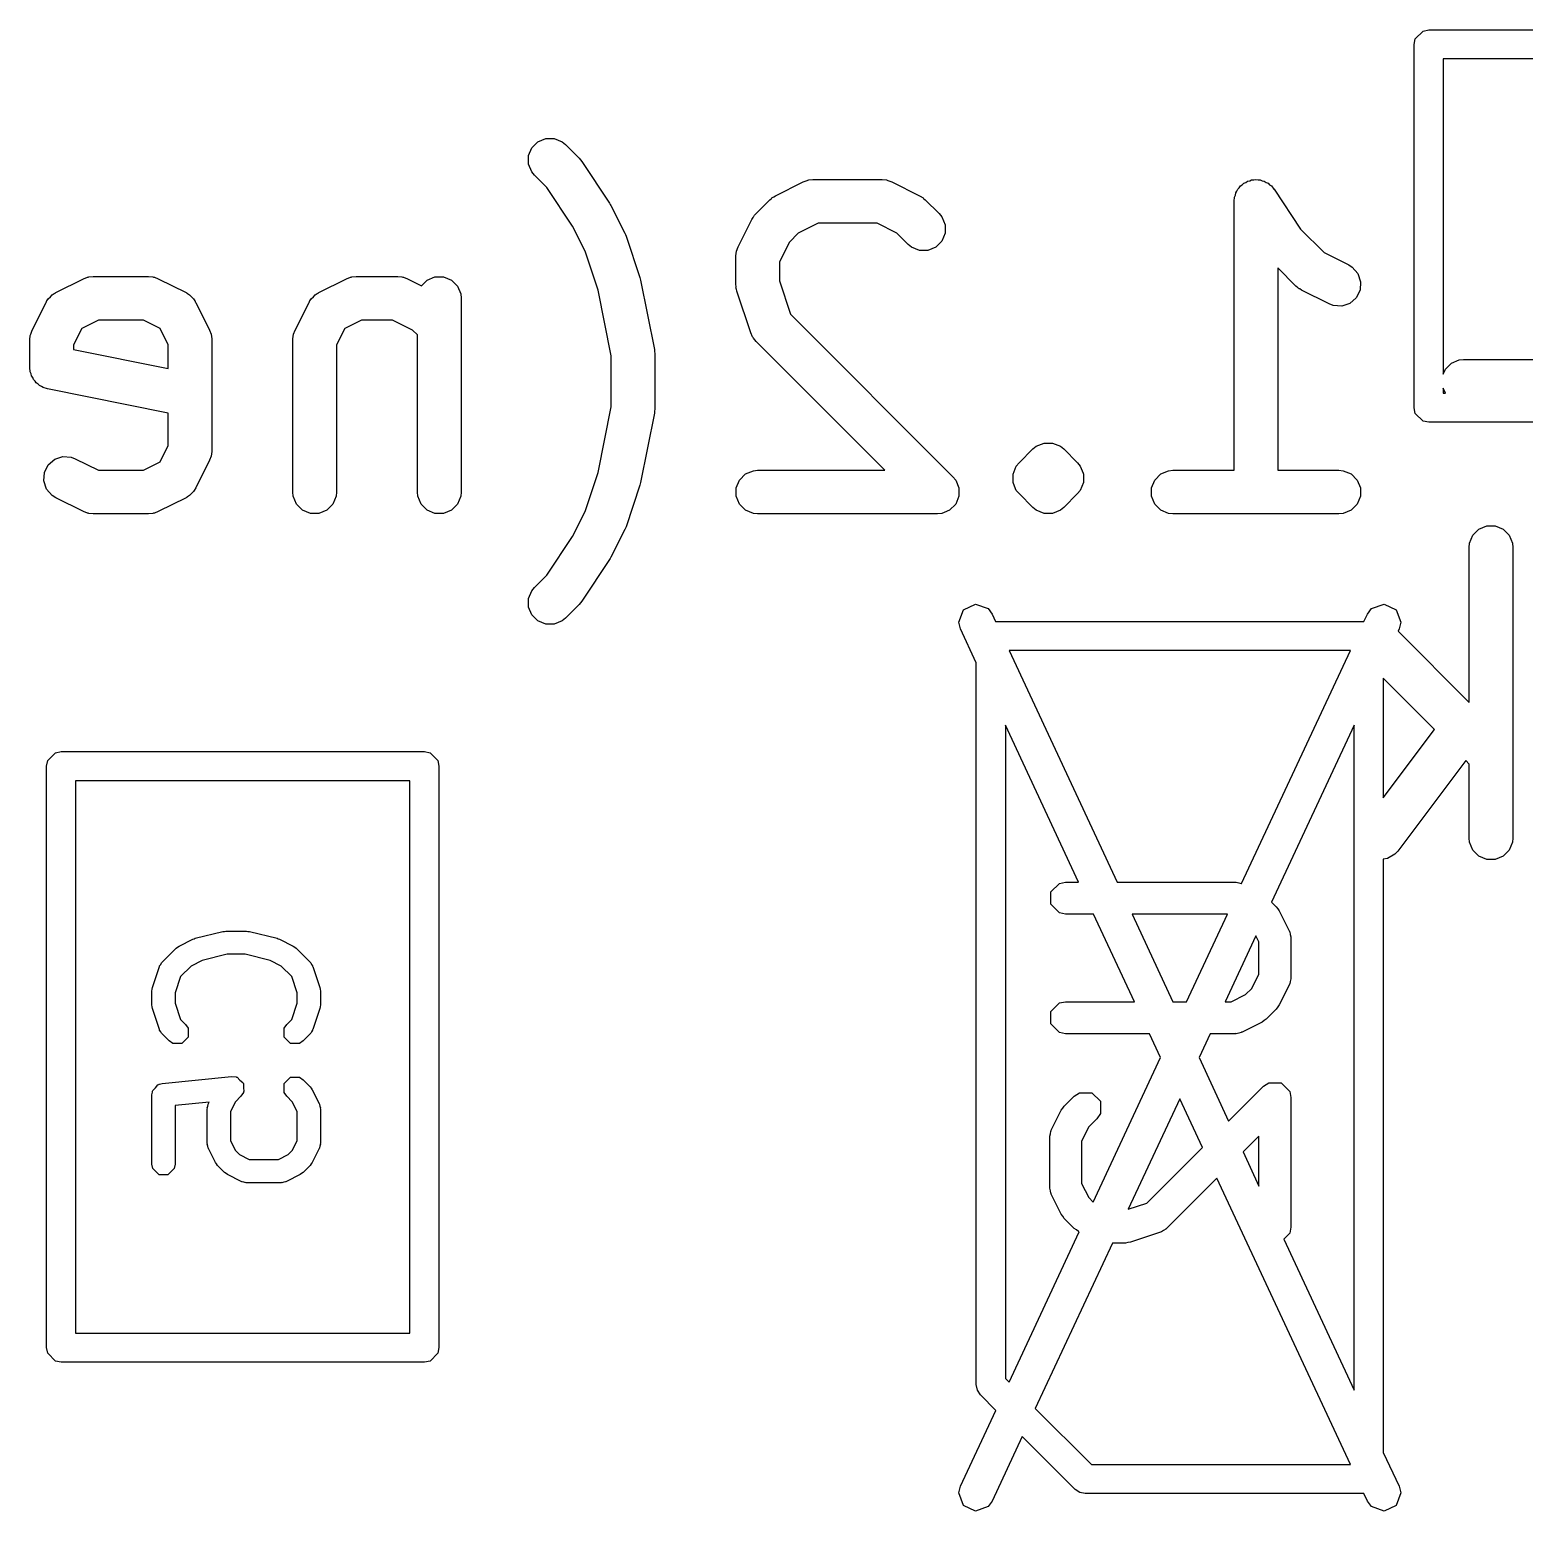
# Model space of a CAD drawing. Header units: inches. Extents: x -2.1 to 1.75, y 0.25 to 2.74.
# Drawn here: x -1.1288 to -0.9265, y 1.841 to 2.0416 of the extents above; entities that cross this region are included whole.
import ezdxf

# ---------------------------------------------------------------- set-up
doc = ezdxf.new("R2010")
doc.units = ezdxf.units.IN
doc.header["$MEASUREMENT"] = 0
doc.layers.add('BLACK', color=250, linetype='CONTINUOUS')

msp = doc.modelspace()

# ---------------------------------------------------------------- linework, layer by layer
at = {"layer": 'BLACK', "linetype": 'CONTINUOUS'}
for p, q in [((-0.94134, 2.03961), (-0.94119, 2.04036)), ((-0.94119, 2.04036), (-0.94012, 2.04142)), ((-0.94012, 2.04142), (-0.93937, 2.04157)), ((-0.93937, 2.04157), (-0.86063, 2.04157)), ((-0.94134, 1.99039), (-0.94134, 2.03961)), ((-0.9374, 2.03764), (-0.9374, 1.99493)), ((-0.8626, 2.03764), (-0.9374, 2.03764)), ((-1.06085, 2.02562), (-1.06003, 2.02643)), ((-1.06003, 2.02643), (-1.05897, 2.02687)), ((-1.05897, 2.02687), (-1.05782, 2.02687)), ((-1.05782, 2.02687), (-1.05675, 2.02643)), ((-1.05675, 2.02643), (-1.0563, 2.02607)), ((-1.0563, 2.02607), (-1.05443, 2.02419)), ((-1.06129, 2.02455), (-1.06085, 2.02562)), ((-1.06129, 2.0234), (-1.06129, 2.02455)), ((-1.05443, 2.02419), (-1.05443, 2.02419)), ((-1.05443, 2.02419), (-1.05443, 2.02419)), ((-1.05443, 2.02419), (-1.05424, 2.02396)), ((-1.05424, 2.02396), (-1.05406, 2.02374)), ((-1.06085, 2.02234), (-1.06129, 2.0234)), ((-1.06048, 2.02189), (-1.06085, 2.02234)), ((-1.05881, 2.02022), (-1.06048, 2.02189)), ((-1.05406, 2.02374), (-1.05406, 2.02374)), ((-1.05406, 2.02374), (-1.05406, 2.02374)), ((-1.05406, 2.02374), (-1.05031, 2.01812)), ((-1.05533, 2.01499), (-1.05881, 2.02022)), ((-1.02784, 2.01912), (-1.02409, 2.02099)), ((-1.02409, 2.02099), (-1.02355, 2.0212)), ((-1.02355, 2.0212), (-1.02345, 2.02121)), ((-1.02345, 2.02121), (-1.02335, 2.02125)), ((-1.02335, 2.02125), (-1.02277, 2.02131)), ((-1.02277, 2.02131), (-1.0134, 2.02131)), ((-1.0134, 2.02131), (-1.01282, 2.02125)), ((-1.01282, 2.02125), (-1.01272, 2.02121)), ((-1.01272, 2.02121), (-1.01262, 2.0212)), ((-1.01262, 2.0212), (-1.01208, 2.02099)), ((-1.01208, 2.02099), (-1.00833, 2.01912)), ((-0.96535, 2.01973), (-0.96523, 2.01999)), ((-0.96523, 2.01999), (-0.96503, 2.0202)), ((-0.96503, 2.0202), (-0.96487, 2.02044)), ((-0.96487, 2.02044), (-0.96462, 2.0206)), ((-0.96462, 2.0206), (-0.96442, 2.02081)), ((-0.96442, 2.02081), (-0.96415, 2.02092)), ((-0.96415, 2.02092), (-0.96391, 2.02108)), ((-0.96391, 2.02108), (-0.96362, 2.02114)), ((-0.96362, 2.02114), (-0.96336, 2.02125)), ((-0.96336, 2.02125), (-0.96306, 2.02125)), ((-0.96306, 2.02125), (-0.96278, 2.02131)), ((-0.96278, 2.02131), (-0.96249, 2.02125)), ((-0.96249, 2.02125), (-0.9622, 2.02125)), ((-0.9622, 2.02125), (-0.96193, 2.02114)), ((-0.96193, 2.02114), (-0.96165, 2.02108)), ((-0.96165, 2.02108), (-0.96141, 2.02092)), ((-0.96141, 2.02092), (-0.96114, 2.02081)), ((-0.96114, 2.02081), (-0.96093, 2.0206)), ((-0.96093, 2.0206), (-0.96069, 2.02044)), ((-0.96069, 2.02044), (-0.96033, 2.02)), ((-0.96033, 2.02), (-0.96032, 2.01999)), ((-0.96032, 2.01999), (-0.96032, 2.01999)), ((-0.96032, 2.01999), (-0.96032, 2.01999)), ((-0.96032, 2.01999), (-0.95674, 2.01461)), ((-1.05031, 2.01812), (-1.05022, 2.01795)), ((-1.05022, 2.01795), (-1.05013, 2.0178)), ((-1.05013, 2.0178), (-1.04825, 2.01405)), ((-1.03048, 2.01669), (-1.02861, 2.01857)), ((-1.02861, 2.01857), (-1.02838, 2.01875)), ((-1.02838, 2.01875), (-1.02833, 2.01881)), ((-1.02833, 2.01881), (-1.02824, 2.01887)), ((-1.02824, 2.01887), (-1.02816, 2.01893)), ((-1.02816, 2.01893), (-1.02809, 2.01896)), ((-1.02809, 2.01896), (-1.02784, 2.01912)), ((-1.00833, 2.01912), (-1.00808, 2.01896)), ((-1.00808, 2.01896), (-1.00801, 2.01893)), ((-1.00801, 2.01893), (-1.00793, 2.01887)), ((-1.00793, 2.01887), (-1.00784, 2.01881)), ((-1.00784, 2.01881), (-1.00779, 2.01875)), ((-1.00779, 2.01875), (-1.00756, 2.01857)), ((-1.00756, 2.01857), (-1.00569, 2.01669)), ((-0.96573, 2.01836), (-0.96568, 2.01893)), ((-0.96573, 2.01835), (-0.96573, 2.01836)), ((-0.96573, 2.01836), (-0.96573, 2.01836)), ((-0.96573, 2.01836), (-0.96573, 2.01836)), ((-0.96573, 1.98194), (-0.96573, 2.01835)), ((-0.96568, 2.01893), (-0.96556, 2.0192)), ((-0.96556, 2.0192), (-0.96551, 2.01949)), ((-0.96551, 2.01949), (-0.96535, 2.01973)), ((-1.03291, 2.01218), (-1.03104, 2.01592)), ((-1.03104, 2.01592), (-1.03088, 2.01617)), ((-1.03088, 2.01617), (-1.03085, 2.01624)), ((-1.03085, 2.01624), (-1.03078, 2.01633)), ((-1.03078, 2.01633), (-1.03073, 2.01641)), ((-1.03073, 2.01641), (-1.03067, 2.01647)), ((-1.03067, 2.01647), (-1.03048, 2.01669)), ((-1.00569, 2.01669), (-1.00532, 2.01624)), ((-1.00532, 2.01624), (-1.00488, 2.01518)), ((-1.05363, 2.0116), (-1.05533, 2.01499)), ((-1.04825, 2.01405), (-1.04818, 2.01385)), ((-1.04818, 2.01385), (-1.04809, 2.01366)), ((-1.02477, 2.01405), (-1.02597, 2.01285)), ((-1.02207, 2.0154), (-1.02477, 2.01405)), ((-1.0141, 2.0154), (-1.02207, 2.0154)), ((-1.0114, 2.01405), (-1.0141, 2.0154)), ((-1.00986, 2.01252), (-1.0114, 2.01405)), ((-1.00488, 2.01403), (-1.00532, 2.01296)), ((-1.00488, 2.01518), (-1.00488, 2.01403)), ((-0.95674, 2.01461), (-0.95353, 2.01141)), ((-1.04809, 2.01366), (-1.04622, 2.00804)), ((-1.03312, 2.01163), (-1.03291, 2.01218)), ((-1.02597, 2.01285), (-1.02732, 2.01016)), ((-1.00941, 2.01215), (-1.00986, 2.01252)), ((-1.00835, 2.01171), (-1.00941, 2.01215)), ((-1.0072, 2.01171), (-1.00835, 2.01171)), ((-1.00613, 2.01215), (-1.0072, 2.01171)), ((-1.00532, 2.01296), (-1.00613, 2.01215)), ((-1.05188, 2.00635), (-1.05363, 2.0116)), ((-1.03322, 2.01085), (-1.03317, 2.01143)), ((-1.03322, 2.00711), (-1.03322, 2.01085)), ((-1.03317, 2.01143), (-1.03313, 2.01153)), ((-1.03313, 2.01153), (-1.03312, 2.01163)), ((-1.02732, 2.01016), (-1.02732, 2.00758)), ((-0.95353, 2.01141), (-0.95021, 2.00975)), ((-0.95021, 2.00975), (-0.94972, 2.00944)), ((-1.12533, 2.006), (-1.12158, 2.00787)), ((-1.12158, 2.00787), (-1.12104, 2.00808)), ((-1.12104, 2.00808), (-1.12093, 2.00809)), ((-1.12093, 2.00809), (-1.12084, 2.00813)), ((-1.12084, 2.00813), (-1.12026, 2.00818)), ((-1.12026, 2.00818), (-1.11276, 2.00818)), ((-1.11276, 2.00818), (-1.11218, 2.00813)), ((-1.11218, 2.00813), (-1.11209, 2.00809)), ((-1.11209, 2.00809), (-1.11198, 2.00808)), ((-1.11198, 2.00808), (-1.11144, 2.00787)), ((-1.11144, 2.00787), (-1.10769, 2.006)), ((-1.08971, 2.006), (-1.08596, 2.00787)), ((-1.08596, 2.00787), (-1.08542, 2.00808)), ((-1.08542, 2.00808), (-1.08531, 2.00809)), ((-1.08531, 2.00809), (-1.08522, 2.00813)), ((-1.08522, 2.00813), (-1.08464, 2.00818)), ((-1.08464, 2.00818), (-1.07901, 2.00818)), ((-1.07901, 2.00818), (-1.07844, 2.00813)), ((-1.07844, 2.00813), (-1.07834, 2.00809)), ((-1.07834, 2.00809), (-1.07823, 2.00808)), ((-1.07823, 2.00808), (-1.07769, 2.00787)), ((-1.07769, 2.00787), (-1.07579, 2.00692)), ((-1.07579, 2.00692), (-1.07503, 2.00769)), ((-1.07503, 2.00769), (-1.07397, 2.00813)), ((-1.07397, 2.00813), (-1.07281, 2.00813)), ((-1.07281, 2.00813), (-1.07175, 2.00769)), ((-1.07175, 2.00769), (-1.07094, 2.00687)), ((-1.04622, 2.00804), (-1.04618, 2.00786)), ((-1.04618, 2.00786), (-1.04612, 2.00768)), ((-1.04612, 2.00768), (-1.04425, 1.99831)), ((-0.95737, 2.00689), (-0.95983, 2.00935)), ((-0.95983, 2.00935), (-0.95983, 1.98194)), ((-0.94972, 2.00944), (-0.94897, 2.00857)), ((-0.94897, 2.00857), (-0.9486, 2.00747)), ((-1.12606, 2.00541), (-1.12582, 2.00569)), ((-1.12582, 2.00569), (-1.12553, 2.00587)), ((-1.12553, 2.00587), (-1.12547, 2.00592)), ((-1.12547, 2.00592), (-1.12543, 2.00594)), ((-1.12543, 2.00594), (-1.12533, 2.006)), ((-1.10769, 2.006), (-1.10759, 2.00594)), ((-1.10759, 2.00594), (-1.10755, 2.00592)), ((-1.10755, 2.00592), (-1.10749, 2.00587)), ((-1.10749, 2.00587), (-1.1072, 2.00569)), ((-1.1072, 2.00569), (-1.10696, 2.00541)), ((-1.09044, 2.00541), (-1.0902, 2.00569)), ((-1.0902, 2.00569), (-1.08991, 2.00587)), ((-1.08991, 2.00587), (-1.08985, 2.00592)), ((-1.08985, 2.00592), (-1.08981, 2.00594)), ((-1.08981, 2.00594), (-1.08971, 2.006)), ((-1.07094, 2.00687), (-1.07049, 2.00581)), ((-1.07049, 2.00581), (-1.07044, 2.00523)), ((-1.0501, 1.99744), (-1.05188, 2.00635)), ((-1.03319, 2.00681), (-1.03322, 2.00711)), ((-1.0332, 2.00674), (-1.03319, 2.00681)), ((-1.03318, 2.00663), (-1.0332, 2.00674)), ((-1.03317, 2.00653), (-1.03318, 2.00663)), ((-1.03314, 2.00646), (-1.03317, 2.00653)), ((-1.03307, 2.00617), (-1.03314, 2.00646)), ((-1.0312, 2.00055), (-1.03307, 2.00617)), ((-1.02732, 2.00758), (-1.02582, 2.00308)), ((-0.95714, 2.00671), (-0.95737, 2.00689)), ((-0.95709, 2.00665), (-0.95714, 2.00671)), ((-0.957, 2.00659), (-0.95709, 2.00665)), ((-0.95692, 2.00652), (-0.957, 2.00659)), ((-0.95685, 2.00649), (-0.95692, 2.00652)), ((-0.9566, 2.00634), (-0.95685, 2.00649)), ((-0.95285, 2.00446), (-0.9566, 2.00634)), ((-0.94868, 2.00633), (-0.9492, 2.00529)), ((-0.9486, 2.00747), (-0.94868, 2.00633)), ((-1.12852, 2.00093), (-1.12665, 2.00468)), ((-1.12665, 2.00468), (-1.12659, 2.00477)), ((-1.12659, 2.00477), (-1.12657, 2.00482)), ((-1.12657, 2.00482), (-1.12653, 2.00487)), ((-1.12653, 2.00487), (-1.12634, 2.00517)), ((-1.12634, 2.00517), (-1.12606, 2.00541)), ((-1.10696, 2.00541), (-1.10668, 2.00517)), ((-1.10668, 2.00517), (-1.10649, 2.00487)), ((-1.10649, 2.00487), (-1.10645, 2.00482)), ((-1.10645, 2.00482), (-1.10643, 2.00477)), ((-1.10643, 2.00477), (-1.10637, 2.00468)), ((-1.10637, 2.00468), (-1.1045, 2.00093)), ((-1.0929, 2.00093), (-1.09103, 2.00468)), ((-1.09103, 2.00468), (-1.09097, 2.00477)), ((-1.09097, 2.00477), (-1.09095, 2.00482)), ((-1.09095, 2.00482), (-1.0909, 2.00487)), ((-1.0909, 2.00487), (-1.09072, 2.00517)), ((-1.09072, 2.00517), (-1.09044, 2.00541)), ((-1.07044, 2.00523), (-1.07044, 1.97898)), ((-0.95231, 2.00426), (-0.95285, 2.00446)), ((-0.95116, 2.00418), (-0.95231, 2.00426)), ((-0.95007, 2.00454), (-0.95116, 2.00418)), ((-0.9492, 2.00529), (-0.95007, 2.00454)), ((-1.11956, 2.00228), (-1.12181, 2.00115)), ((-1.11346, 2.00228), (-1.11956, 2.00228)), ((-1.11121, 2.00115), (-1.11346, 2.00228)), ((-1.08394, 2.00228), (-1.08619, 2.00115)), ((-1.07971, 2.00228), (-1.08394, 2.00228)), ((-1.07701, 2.00093), (-1.07971, 2.00228)), ((-1.02582, 2.00308), (-1.00381, 1.98107)), ((-1.12884, 1.99961), (-1.12878, 2.00018)), ((-1.12884, 1.99586), (-1.12884, 1.99961)), ((-1.12878, 2.00018), (-1.12874, 2.00028)), ((-1.12874, 2.00028), (-1.12873, 2.00039)), ((-1.12873, 2.00039), (-1.12852, 2.00093)), ((-1.12181, 2.00115), (-1.12293, 1.99891)), ((-1.11009, 1.99891), (-1.11121, 2.00115)), ((-1.1045, 2.00093), (-1.10429, 2.00039)), ((-1.10429, 2.00039), (-1.10428, 2.00028)), ((-1.10428, 2.00028), (-1.10424, 2.00018)), ((-1.10424, 2.00018), (-1.10418, 1.99961)), ((-1.10418, 1.99961), (-1.10418, 1.98461)), ((-1.09322, 1.99961), (-1.09316, 2.00018)), ((-1.09322, 1.97898), (-1.09322, 1.99961)), ((-1.09316, 2.00018), (-1.09312, 2.00028)), ((-1.09312, 2.00028), (-1.09311, 2.00039)), ((-1.09311, 2.00039), (-1.0929, 2.00093)), ((-1.08619, 2.00115), (-1.08731, 1.99891)), ((-1.07634, 2.00026), (-1.07701, 2.00093)), ((-1.07634, 1.97898), (-1.07634, 2.00026)), ((-1.03096, 2.00002), (-1.0312, 2.00055)), ((-1.03089, 1.99994), (-1.03096, 2.00002)), ((-1.03085, 1.99984), (-1.03089, 1.99994)), ((-1.03048, 1.99939), (-1.03085, 1.99984)), ((-1.12293, 1.99891), (-1.12293, 1.99828)), ((-1.12293, 1.99828), (-1.11009, 1.99571)), ((-1.11009, 1.99571), (-1.11009, 1.99891)), ((-1.08731, 1.99891), (-1.08731, 1.97898)), ((-1.04425, 1.99831), (-1.04425, 1.99831)), ((-1.04425, 1.99831), (-1.04425, 1.99831)), ((-1.04425, 1.99831), (-1.04422, 1.99804)), ((-1.04422, 1.99804), (-1.04419, 1.99773)), ((-1.04419, 1.99773), (-1.04419, 1.99773)), ((-1.04419, 1.99773), (-1.04419, 1.99773)), ((-1.04419, 1.99773), (-1.04419, 1.99023)), ((-1.01303, 1.98194), (-1.03048, 1.99939)), ((-1.12878, 1.99528), (-1.12884, 1.99586)), ((-1.0501, 1.99052), (-1.0501, 1.99744)), ((-0.9374, 1.99493), (-0.93711, 1.99562)), ((-0.93711, 1.99562), (-0.9363, 1.99644)), ((-0.9363, 1.99644), (-0.93523, 1.99688)), ((-0.93523, 1.99688), (-0.93466, 1.99693)), ((-0.93466, 1.99693), (-0.90466, 1.99693)), ((-1.12867, 1.99501), (-1.12878, 1.99528)), ((-1.12861, 1.99473), (-1.12867, 1.99501)), ((-1.12845, 1.99449), (-1.12861, 1.99473)), ((-1.12834, 1.99422), (-1.12845, 1.99449)), ((-1.12813, 1.99401), (-1.12834, 1.99422)), ((-1.12797, 1.99377), (-1.12813, 1.99401)), ((-1.12773, 1.99361), (-1.12797, 1.99377)), ((-1.12752, 1.9934), (-1.12773, 1.99361)), ((-1.12726, 1.99329), (-1.12752, 1.9934)), ((-1.12702, 1.99313), (-1.12726, 1.99329)), ((-1.12646, 1.99296), (-1.12702, 1.99313)), ((-1.11009, 1.98969), (-1.12646, 1.99296)), ((-0.93712, 1.99236), (-0.9374, 1.99304)), ((-0.9374, 1.99304), (-0.9374, 1.99236)), ((-0.9374, 1.99236), (-0.93712, 1.99236)), ((-1.11009, 1.9853), (-1.11009, 1.98969)), ((-1.05188, 1.98162), (-1.0501, 1.99052)), ((-1.04425, 1.98965), (-1.04612, 1.98028)), ((-1.04422, 1.98994), (-1.04425, 1.98966)), ((-1.04425, 1.98966), (-1.04425, 1.98966)), ((-1.04425, 1.98966), (-1.04425, 1.98965)), ((-1.04419, 1.99023), (-1.04422, 1.98994)), ((-1.04419, 1.99023), (-1.04419, 1.99023)), ((-1.04419, 1.99023), (-1.04419, 1.99023)), ((-0.94119, 1.98964), (-0.94134, 1.99039)), ((-0.94012, 1.98858), (-0.94119, 1.98964)), ((-0.93937, 1.98843), (-0.94012, 1.98858)), ((-0.89074, 1.98843), (-0.93937, 1.98843)), ((-0.99254, 1.98519), (-0.99182, 1.98549)), ((-0.99182, 1.98549), (-0.99148, 1.98563)), ((-0.99148, 1.98563), (-0.99032, 1.98563)), ((-0.99032, 1.98563), (-0.99032, 1.98563)), ((-0.99032, 1.98563), (-0.98998, 1.98549)), ((-0.98998, 1.98549), (-0.98926, 1.98519)), ((-1.12634, 1.98267), (-1.12547, 1.98342)), ((-1.12547, 1.98342), (-1.12438, 1.98379)), ((-1.12438, 1.98379), (-1.12323, 1.98371)), ((-1.12323, 1.98371), (-1.12269, 1.9835)), ((-1.12269, 1.9835), (-1.11956, 1.98194)), ((-1.11121, 1.98306), (-1.11009, 1.9853)), ((-1.10429, 1.98383), (-1.1045, 1.98329)), ((-1.10428, 1.98393), (-1.10429, 1.98383)), ((-1.10424, 1.98403), (-1.10428, 1.98393)), ((-1.10418, 1.98461), (-1.10424, 1.98403)), ((-0.99486, 1.98295), (-0.99299, 1.98482)), ((-0.99299, 1.98482), (-0.99254, 1.98519)), ((-0.99254, 1.98519), (-0.99254, 1.98519)), ((-0.98926, 1.98519), (-0.98926, 1.98519)), ((-0.98926, 1.98519), (-0.98881, 1.98482)), ((-0.98881, 1.98482), (-0.98694, 1.98295)), ((-1.12694, 1.98049), (-1.12686, 1.98164)), ((-1.12686, 1.98164), (-1.12634, 1.98267)), ((-1.11956, 1.98194), (-1.11346, 1.98194)), ((-1.11346, 1.98194), (-1.11121, 1.98306)), ((-1.1045, 1.98329), (-1.10637, 1.97954)), ((-1.05363, 1.97637), (-1.05188, 1.98162)), ((-1.03273, 1.98062), (-1.03191, 1.98144)), ((-1.03191, 1.98144), (-1.03085, 1.98188)), ((-1.03085, 1.98188), (-1.03027, 1.98194)), ((-1.03027, 1.98194), (-1.01303, 1.98194)), ((-0.99567, 1.98143), (-0.99523, 1.9825)), ((-0.99567, 1.98028), (-0.99567, 1.98143)), ((-0.99523, 1.9825), (-0.99486, 1.98295)), ((-0.98694, 1.98295), (-0.98657, 1.9825)), ((-0.98657, 1.9825), (-0.98618, 1.98155)), ((-0.98618, 1.98155), (-0.98613, 1.98143)), ((-0.98613, 1.98143), (-0.98613, 1.98028)), ((-0.97648, 1.98062), (-0.97567, 1.98144)), ((-0.97567, 1.98144), (-0.9746, 1.98188)), ((-0.9746, 1.98188), (-0.97403, 1.98194)), ((-0.97403, 1.98194), (-0.96573, 1.98194)), ((-0.95983, 1.98194), (-0.95153, 1.98194)), ((-0.95153, 1.98194), (-0.95095, 1.98188)), ((-0.95095, 1.98188), (-0.94989, 1.98144)), ((-0.94989, 1.98144), (-0.94908, 1.98062)), ((-1.12657, 1.9794), (-1.12694, 1.98049)), ((-1.12582, 1.97853), (-1.12657, 1.9794)), ((-1.10649, 1.97934), (-1.10668, 1.97905)), ((-1.10645, 1.9794), (-1.10649, 1.97934)), ((-1.10643, 1.97944), (-1.10645, 1.9794)), ((-1.10637, 1.97954), (-1.10643, 1.97944)), ((-1.04622, 1.97992), (-1.04809, 1.9743)), ((-1.04618, 1.9801), (-1.04622, 1.97992)), ((-1.04612, 1.98028), (-1.04618, 1.9801)), ((-1.03317, 1.97956), (-1.03273, 1.98062)), ((-1.03317, 1.97841), (-1.03317, 1.97956)), ((-1.00381, 1.98107), (-1.00344, 1.98062)), ((-1.00344, 1.98062), (-1.003, 1.97956)), ((-1.003, 1.97956), (-1.003, 1.97841)), ((-0.99547, 1.9798), (-0.99567, 1.98028)), ((-0.99523, 1.97922), (-0.99547, 1.9798)), ((-0.98613, 1.98028), (-0.98657, 1.97922)), ((-0.97692, 1.97956), (-0.97648, 1.98062)), ((-0.97692, 1.97841), (-0.97692, 1.97956)), ((-0.94908, 1.98062), (-0.94863, 1.97956)), ((-0.94863, 1.97956), (-0.94863, 1.97841)), ((-1.12533, 1.97822), (-1.12582, 1.97853)), ((-1.12158, 1.97634), (-1.12533, 1.97822)), ((-1.10769, 1.97822), (-1.11144, 1.97634)), ((-1.10759, 1.97828), (-1.10769, 1.97822)), ((-1.10755, 1.97829), (-1.10759, 1.97828)), ((-1.10749, 1.97834), (-1.10755, 1.97829)), ((-1.1072, 1.97853), (-1.10749, 1.97834)), ((-1.10696, 1.97881), (-1.1072, 1.97853)), ((-1.10668, 1.97905), (-1.10696, 1.97881)), ((-1.09316, 1.97841), (-1.09322, 1.97898)), ((-1.09272, 1.97734), (-1.09316, 1.97841)), ((-1.0919, 1.97653), (-1.09272, 1.97734)), ((-1.08781, 1.97734), (-1.08862, 1.97653)), ((-1.08737, 1.97841), (-1.08781, 1.97734)), ((-1.08731, 1.97898), (-1.08737, 1.97841)), ((-1.07629, 1.97841), (-1.07634, 1.97898)), ((-1.07585, 1.97734), (-1.07629, 1.97841)), ((-1.07503, 1.97653), (-1.07585, 1.97734)), ((-1.07094, 1.97734), (-1.07175, 1.97653)), ((-1.07049, 1.97841), (-1.07094, 1.97734)), ((-1.07044, 1.97898), (-1.07049, 1.97841)), ((-1.03273, 1.97734), (-1.03317, 1.97841)), ((-1.03191, 1.97653), (-1.03273, 1.97734)), ((-1.00344, 1.97734), (-1.00426, 1.97653)), ((-1.003, 1.97841), (-1.00344, 1.97734)), ((-0.99486, 1.97877), (-0.99523, 1.97922)), ((-0.99299, 1.9769), (-0.99486, 1.97877)), ((-0.98694, 1.97877), (-0.98881, 1.9769)), ((-0.98657, 1.97922), (-0.98694, 1.97877)), ((-0.97648, 1.97734), (-0.97692, 1.97841)), ((-0.97567, 1.97653), (-0.97648, 1.97734)), ((-0.94908, 1.97734), (-0.94989, 1.97653)), ((-0.94863, 1.97841), (-0.94908, 1.97734)), ((-1.12104, 1.97614), (-1.12158, 1.97634)), ((-1.12093, 1.97613), (-1.12104, 1.97614)), ((-1.12084, 1.97609), (-1.12093, 1.97613)), ((-1.12026, 1.97603), (-1.12084, 1.97609)), ((-1.11276, 1.97603), (-1.12026, 1.97603)), ((-1.11218, 1.97609), (-1.11276, 1.97603)), ((-1.11209, 1.97613), (-1.11218, 1.97609)), ((-1.11198, 1.97614), (-1.11209, 1.97613)), ((-1.11144, 1.97634), (-1.11198, 1.97614)), ((-1.09084, 1.97609), (-1.0919, 1.97653)), ((-1.08969, 1.97609), (-1.09084, 1.97609)), ((-1.08862, 1.97653), (-1.08969, 1.97609)), ((-1.07397, 1.97609), (-1.07503, 1.97653)), ((-1.07281, 1.97609), (-1.07397, 1.97609)), ((-1.07175, 1.97653), (-1.07281, 1.97609)), ((-1.05533, 1.97297), (-1.05363, 1.97637)), ((-1.03085, 1.97609), (-1.03191, 1.97653)), ((-1.03027, 1.97603), (-1.03085, 1.97609)), ((-1.0059, 1.97603), (-1.03027, 1.97603)), ((-1.00532, 1.97609), (-1.0059, 1.97603)), ((-1.00501, 1.97622), (-1.00532, 1.97609)), ((-1.00426, 1.97653), (-1.00501, 1.97622)), ((-0.99254, 1.97653), (-0.99299, 1.9769)), ((-0.99148, 1.97609), (-0.99254, 1.97653)), ((-0.99032, 1.97609), (-0.99148, 1.97609)), ((-0.99148, 1.97609), (-0.99148, 1.97609)), ((-0.98926, 1.97653), (-0.99032, 1.97609)), ((-0.99032, 1.97609), (-0.99032, 1.97609)), ((-0.98881, 1.9769), (-0.98926, 1.97653)), ((-0.9746, 1.97609), (-0.97567, 1.97653)), ((-0.97403, 1.97603), (-0.9746, 1.97609)), ((-0.95153, 1.97603), (-0.97403, 1.97603)), ((-0.95095, 1.97609), (-0.95153, 1.97603)), ((-0.94989, 1.97653), (-0.95095, 1.97609)), ((-1.04825, 1.97391), (-1.05013, 1.97016)), ((-1.04818, 1.97411), (-1.04825, 1.97391)), ((-1.04809, 1.9743), (-1.04818, 1.97411)), ((-0.93339, 1.97314), (-0.93257, 1.97396)), ((-0.93257, 1.97396), (-0.93151, 1.9744)), ((-0.93151, 1.9744), (-0.93036, 1.9744)), ((-0.93036, 1.9744), (-0.92929, 1.97396)), ((-0.92929, 1.97396), (-0.92848, 1.97314)), ((-1.05881, 1.96774), (-1.05533, 1.97297)), ((-0.93389, 1.9715), (-0.93383, 1.97208)), ((-0.93389, 1.95051), (-0.93389, 1.9715)), ((-0.93383, 1.97208), (-0.93339, 1.97314)), ((-0.92848, 1.97314), (-0.92804, 1.97208)), ((-0.92804, 1.97208), (-0.92798, 1.9715)), ((-0.92798, 1.9715), (-0.92798, 1.93213)), ((-1.05031, 1.96985), (-1.05406, 1.96422)), ((-1.05022, 1.97001), (-1.05031, 1.96985)), ((-1.05013, 1.97016), (-1.05022, 1.97001)), ((-1.06048, 1.96607), (-1.05881, 1.96774)), ((-1.06129, 1.96456), (-1.06085, 1.96563)), ((-1.06085, 1.96563), (-1.06048, 1.96607)), ((-1.06129, 1.96341), (-1.06129, 1.96456)), ((-1.06085, 1.96234), (-1.06129, 1.96341)), ((-1.05443, 1.96377), (-1.0563, 1.9619)), ((-1.05424, 1.964), (-1.05443, 1.96377)), ((-1.05443, 1.96377), (-1.05443, 1.96377)), ((-1.05443, 1.96377), (-1.05443, 1.96377)), ((-1.05406, 1.96422), (-1.05424, 1.964)), ((-1.05406, 1.96422), (-1.05406, 1.96422)), ((-1.05406, 1.96422), (-1.05406, 1.96422)), ((-1.00239, 1.96305), (-1.00075, 1.96382)), ((-1.00075, 1.96382), (-0.99905, 1.9632)), ((-0.99905, 1.9632), (-0.99851, 1.96246)), ((-0.94767, 1.96246), (-0.94713, 1.9632)), ((-0.94713, 1.9632), (-0.94543, 1.96382)), ((-0.94543, 1.96382), (-0.94379, 1.96305)), ((-1.06003, 1.96153), (-1.06085, 1.96234)), ((-1.05897, 1.96109), (-1.06003, 1.96153)), ((-1.05675, 1.96153), (-1.05782, 1.96109)), ((-1.0563, 1.9619), (-1.05675, 1.96153)), ((-1.00301, 1.96135), (-1.00239, 1.96305)), ((-1.00279, 1.96046), (-1.00301, 1.96135)), ((-0.99851, 1.96246), (-0.99804, 1.96146)), ((-0.99804, 1.96146), (-0.94814, 1.96146)), ((-0.94814, 1.96146), (-0.94767, 1.96246)), ((-0.94379, 1.96305), (-0.94317, 1.96135)), ((-0.94317, 1.96135), (-0.94339, 1.96046)), ((-1.05782, 1.96109), (-1.05897, 1.96109)), ((-1.00065, 1.95587), (-1.00279, 1.96046)), ((-0.94339, 1.96046), (-0.94353, 1.96016)), ((-0.94353, 1.96016), (-0.93389, 1.95051)), ((-0.99621, 1.95752), (-0.98157, 1.92616)), ((-0.94998, 1.95752), (-0.99621, 1.95752)), ((-0.96471, 1.92596), (-0.94998, 1.95752)), ((-1.00065, 1.85811), (-1.00065, 1.95587)), ((-0.93858, 1.94685), (-0.94553, 1.9538)), ((-0.94553, 1.9538), (-0.94553, 1.93759)), ((-0.98679, 1.92616), (-0.99671, 1.94743)), ((-0.99671, 1.94743), (-0.99671, 1.85893)), ((-0.94947, 1.94743), (-0.96065, 1.92346)), ((-0.94947, 1.85737), (-0.94947, 1.94743)), ((-0.94553, 1.93759), (-0.93858, 1.94685)), ((-1.12642, 1.94262), (-1.12536, 1.94369)), ((-1.12536, 1.94369), (-1.12461, 1.94384)), ((-1.12461, 1.94384), (-1.07539, 1.94384)), ((-1.07539, 1.94384), (-1.07464, 1.94369)), ((-1.07464, 1.94369), (-1.07358, 1.94262)), ((-1.12657, 1.94187), (-1.12642, 1.94262)), ((-1.12657, 1.86313), (-1.12657, 1.94187)), ((-1.07358, 1.94262), (-1.07343, 1.94187)), ((-1.07343, 1.94187), (-1.07343, 1.86313)), ((-0.93436, 1.94264), (-0.94357, 1.93036)), ((-0.93389, 1.94216), (-0.93436, 1.94264)), ((-0.93389, 1.93213), (-0.93389, 1.94216)), ((-1.12264, 1.9399), (-1.12264, 1.8651)), ((-1.07736, 1.9399), (-1.12264, 1.9399)), ((-1.07736, 1.8651), (-1.07736, 1.9399)), ((-0.93383, 1.93156), (-0.93389, 1.93213)), ((-0.93339, 1.93049), (-0.93383, 1.93156)), ((-0.92804, 1.93156), (-0.92848, 1.93049)), ((-0.92798, 1.93213), (-0.92804, 1.93156)), ((-0.94495, 1.92935), (-0.94553, 1.92926)), ((-0.94553, 1.92926), (-0.94553, 1.84893)), ((-0.94396, 1.92993), (-0.94495, 1.92935)), ((-0.94357, 1.93036), (-0.94396, 1.92993)), ((-0.93257, 1.92968), (-0.93339, 1.93049)), ((-0.93151, 1.92924), (-0.93257, 1.92968)), ((-0.93036, 1.92924), (-0.93151, 1.92924)), ((-0.92929, 1.92968), (-0.93036, 1.92924)), ((-0.92848, 1.93049), (-0.92929, 1.92968)), ((-0.99055, 1.92483), (-0.98938, 1.926)), ((-0.99055, 1.92317), (-0.99055, 1.92483)), ((-0.98938, 1.926), (-0.98855, 1.92616)), ((-0.98855, 1.92616), (-0.98679, 1.92616)), ((-0.98157, 1.92616), (-0.9656, 1.92616)), ((-0.9656, 1.92616), (-0.9655, 1.92614)), ((-0.9655, 1.92614), (-0.96545, 1.92616)), ((-0.96545, 1.92616), (-0.96511, 1.92607)), ((-0.96511, 1.92607), (-0.96477, 1.926)), ((-0.96477, 1.926), (-0.96474, 1.92596)), ((-0.96474, 1.92596), (-0.96471, 1.92596)), ((-0.98938, 1.922), (-0.99055, 1.92317)), ((-0.96065, 1.92346), (-0.96002, 1.92283)), ((-0.96002, 1.92283), (-0.95983, 1.92254)), ((-0.98855, 1.92183), (-0.98938, 1.922)), ((-0.98477, 1.92183), (-0.98855, 1.92183)), ((-0.97923, 1.90997), (-0.98477, 1.92183)), ((-0.96663, 1.92183), (-0.97955, 1.92183)), ((-0.97955, 1.92183), (-0.97401, 1.90997)), ((-0.97217, 1.90997), (-0.96663, 1.92183)), ((-0.95983, 1.92254), (-0.95962, 1.92227)), ((-0.95962, 1.92227), (-0.95827, 1.91957)), ((-1.10644, 1.91856), (-1.10269, 1.91949)), ((-1.10269, 1.91949), (-1.10249, 1.9195)), ((-1.10249, 1.9195), (-1.10231, 1.91954)), ((-1.10231, 1.91954), (-1.09949, 1.91954)), ((-1.09949, 1.91954), (-1.0993, 1.9195)), ((-1.0993, 1.9195), (-1.09911, 1.91949)), ((-1.09911, 1.91949), (-1.09536, 1.91856)), ((-0.96278, 1.91891), (-0.96695, 1.90997)), ((-0.96237, 1.91809), (-0.96278, 1.91891)), ((-0.95827, 1.91957), (-0.95824, 1.91946)), ((-0.95824, 1.91946), (-0.9582, 1.91943)), ((-0.9582, 1.91943), (-0.95813, 1.91909)), ((-0.95813, 1.91909), (-0.95804, 1.91875)), ((-0.95804, 1.91875), (-0.95806, 1.91871)), ((-0.95806, 1.91871), (-0.95804, 1.9186)), ((-0.95804, 1.9186), (-0.95804, 1.9132)), ((-1.11092, 1.91533), (-1.10904, 1.91721)), ((-1.10904, 1.91721), (-1.10883, 1.91735)), ((-1.10883, 1.91735), (-1.10863, 1.9175)), ((-1.10863, 1.9175), (-1.10676, 1.91844)), ((-1.10676, 1.91844), (-1.10659, 1.91848)), ((-1.10659, 1.91848), (-1.10644, 1.91856)), ((-1.09536, 1.91856), (-1.09521, 1.91848)), ((-1.09521, 1.91848), (-1.09504, 1.91844)), ((-1.09504, 1.91844), (-1.09316, 1.9175)), ((-1.09316, 1.9175), (-1.09297, 1.91735)), ((-1.09297, 1.91735), (-1.09276, 1.91721)), ((-1.09276, 1.91721), (-1.09088, 1.91533)), ((-0.96237, 1.91371), (-0.96237, 1.91809)), ((-1.11224, 1.9119), (-1.1113, 1.91472)), ((-1.1113, 1.91472), (-1.11126, 1.91478)), ((-1.11126, 1.91482), (-1.11112, 1.91503)), ((-1.11126, 1.91478), (-1.11126, 1.91482)), ((-1.11112, 1.91503), (-1.11099, 1.91525)), ((-1.11099, 1.91525), (-1.11096, 1.91527)), ((-1.11096, 1.91527), (-1.11092, 1.91533)), ((-1.107, 1.9148), (-1.10843, 1.91337)), ((-1.10551, 1.91554), (-1.107, 1.9148)), ((-1.10211, 1.91639), (-1.10551, 1.91554)), ((-1.09969, 1.91639), (-1.10211, 1.91639)), ((-1.09629, 1.91554), (-1.09969, 1.91639)), ((-1.0948, 1.9148), (-1.09629, 1.91554)), ((-1.09337, 1.91337), (-1.0948, 1.9148)), ((-1.09088, 1.91533), (-1.09084, 1.91527)), ((-1.09084, 1.91527), (-1.0908, 1.91525)), ((-1.0908, 1.91525), (-1.09068, 1.91503)), ((-1.09068, 1.91503), (-1.09054, 1.91482)), ((-1.09054, 1.91482), (-1.09054, 1.91478)), ((-1.09054, 1.91478), (-1.0905, 1.91472)), ((-1.0905, 1.91472), (-1.08956, 1.9119)), ((-1.10843, 1.91337), (-1.10917, 1.91115)), ((-1.09263, 1.91115), (-1.09337, 1.91337)), ((-0.96333, 1.91178), (-0.96237, 1.91371)), ((-0.95813, 1.91271), (-0.9582, 1.91237)), ((-0.95804, 1.91305), (-0.95813, 1.91271)), ((-0.95804, 1.9132), (-0.95806, 1.91309)), ((-0.95806, 1.91309), (-0.95804, 1.91305)), ((-1.11232, 1.91141), (-1.11227, 1.91165)), ((-1.11232, 1.90953), (-1.11232, 1.91141)), ((-1.11227, 1.91165), (-1.11224, 1.9119)), ((-1.10917, 1.91115), (-1.10917, 1.90979)), ((-1.09263, 1.90979), (-1.09263, 1.91115)), ((-1.08956, 1.9119), (-1.08953, 1.91165)), ((-1.08953, 1.91165), (-1.08948, 1.91141)), ((-1.08948, 1.91141), (-1.08948, 1.90953)), ((-0.96611, 1.90997), (-0.96418, 1.91093)), ((-0.96418, 1.91093), (-0.96333, 1.91178)), ((-0.95827, 1.91223), (-0.95962, 1.90953)), ((-0.95824, 1.91234), (-0.95827, 1.91223)), ((-0.9582, 1.91237), (-0.95824, 1.91234)), ((-1.11227, 1.90928), (-1.11232, 1.90953)), ((-1.11224, 1.90903), (-1.11227, 1.90928)), ((-1.1113, 1.90622), (-1.11224, 1.90903)), ((-1.10917, 1.90979), (-1.10843, 1.90757)), ((-1.09337, 1.90757), (-1.09263, 1.90979)), ((-1.08956, 1.90903), (-1.0905, 1.90622)), ((-1.08953, 1.90928), (-1.08956, 1.90903)), ((-1.08948, 1.90953), (-1.08953, 1.90928)), ((-0.99055, 1.90863), (-0.98938, 1.9098)), ((-0.99055, 1.90697), (-0.99055, 1.90863)), ((-0.98938, 1.9098), (-0.98855, 1.90997)), ((-0.98855, 1.90997), (-0.97923, 1.90997)), ((-0.97401, 1.90997), (-0.97217, 1.90997)), ((-0.96695, 1.90997), (-0.96611, 1.90997)), ((-0.96002, 1.90897), (-0.96137, 1.90762)), ((-0.95983, 1.90926), (-0.96002, 1.90897)), ((-0.95962, 1.90953), (-0.95983, 1.90926)), ((-1.10843, 1.90757), (-1.10775, 1.90689)), ((-1.10775, 1.90689), (-1.10741, 1.90638)), ((-1.09439, 1.90638), (-1.09405, 1.90689)), ((-1.09405, 1.90689), (-1.09337, 1.90757)), ((-0.98938, 1.9058), (-0.99055, 1.90697)), ((-0.96193, 1.90721), (-0.96463, 1.90586)), ((-0.96166, 1.90743), (-0.96193, 1.90721)), ((-0.96137, 1.90762), (-0.96166, 1.90743)), ((-1.11126, 1.90615), (-1.1113, 1.90622)), ((-1.11126, 1.90612), (-1.11126, 1.90615)), ((-1.11112, 1.90591), (-1.11126, 1.90612)), ((-1.11099, 1.90569), (-1.11112, 1.90591)), ((-1.11096, 1.90567), (-1.11099, 1.90569)), ((-1.11092, 1.9056), (-1.11096, 1.90567)), ((-1.10998, 1.90467), (-1.11092, 1.9056)), ((-1.10947, 1.90433), (-1.10998, 1.90467)), ((-1.10741, 1.90518), (-1.10826, 1.90433)), ((-1.10741, 1.90638), (-1.10741, 1.90518)), ((-1.09439, 1.90518), (-1.09439, 1.90638)), ((-1.09353, 1.90433), (-1.09439, 1.90518)), ((-1.09182, 1.90467), (-1.09233, 1.90433)), ((-1.09088, 1.9056), (-1.09182, 1.90467)), ((-1.09084, 1.90567), (-1.09088, 1.9056)), ((-1.0908, 1.90569), (-1.09084, 1.90567)), ((-1.09068, 1.90591), (-1.0908, 1.90569)), ((-1.09054, 1.90612), (-1.09068, 1.90591)), ((-1.0905, 1.90622), (-1.09054, 1.90615)), ((-1.09054, 1.90615), (-1.09054, 1.90612)), ((-0.98855, 1.90564), (-0.98938, 1.9058)), ((-0.97721, 1.90564), (-0.98855, 1.90564)), ((-0.9757, 1.9024), (-0.97721, 1.90564)), ((-0.96897, 1.90564), (-0.97048, 1.9024)), ((-0.9656, 1.90564), (-0.96897, 1.90564)), ((-0.9655, 1.90566), (-0.9656, 1.90564)), ((-0.96545, 1.90564), (-0.9655, 1.90566)), ((-0.96511, 1.90573), (-0.96545, 1.90564)), ((-0.96477, 1.9058), (-0.96511, 1.90573)), ((-0.96474, 1.90584), (-0.96477, 1.9058)), ((-0.96463, 1.90586), (-0.96474, 1.90584)), ((-1.10826, 1.90433), (-1.10947, 1.90433)), ((-1.09233, 1.90433), (-1.09353, 1.90433)), ((-0.98482, 1.88284), (-0.9757, 1.9024)), ((-0.97048, 1.9024), (-0.96647, 1.8938)), ((-1.11182, 1.89832), (-1.11149, 1.89873)), ((-1.11149, 1.89873), (-1.11138, 1.89876)), ((-1.11138, 1.89876), (-1.11134, 1.8988)), ((-1.11134, 1.8988), (-1.11127, 1.8988)), ((-1.11127, 1.8988), (-1.1109, 1.89891)), ((-1.1109, 1.89891), (-1.10153, 1.89985)), ((-1.10153, 1.89985), (-1.10091, 1.89979)), ((-1.10091, 1.89979), (-1.10085, 1.89974)), ((-1.10085, 1.89974), (-1.10077, 1.89974)), ((-1.10077, 1.89974), (-1.10039, 1.89936)), ((-1.10039, 1.89936), (-1.09998, 1.89903)), ((-1.09998, 1.89903), (-1.09997, 1.89894)), ((-1.09997, 1.89894), (-1.09991, 1.89888)), ((-1.09991, 1.89888), (-1.09991, 1.89835)), ((-1.09439, 1.89888), (-1.09353, 1.89974)), ((-1.09439, 1.89768), (-1.09439, 1.89888)), ((-1.09353, 1.89974), (-1.09233, 1.89974)), ((-1.09233, 1.89974), (-1.09182, 1.8994)), ((-1.09182, 1.8994), (-1.09088, 1.89846)), ((-1.09088, 1.89846), (-1.09074, 1.89825)), ((-0.96647, 1.8938), (-0.96173, 1.89853)), ((-0.96173, 1.89853), (-0.96103, 1.899)), ((-0.96103, 1.899), (-0.96103, 1.899)), ((-0.96103, 1.899), (-0.95937, 1.899)), ((-0.95937, 1.899), (-0.9582, 1.89783)), ((-1.11232, 1.89734), (-1.11224, 1.89772)), ((-1.11232, 1.88797), (-1.11232, 1.89734)), ((-1.11225, 1.8978), (-1.11222, 1.89784)), ((-1.11224, 1.89772), (-1.11225, 1.8978)), ((-1.11222, 1.89784), (-1.1122, 1.89795)), ((-1.1122, 1.89795), (-1.11182, 1.89832)), ((-1.10455, 1.89638), (-1.10917, 1.89592)), ((-1.10465, 1.89617), (-1.10455, 1.89638)), ((-1.10101, 1.89641), (-1.10167, 1.8951)), ((-1.10025, 1.89717), (-1.10101, 1.89641)), ((-1.09991, 1.89768), (-1.10025, 1.89717)), ((-1.09991, 1.89835), (-1.09986, 1.89783)), ((-1.09986, 1.89783), (-1.09991, 1.89776)), ((-1.09991, 1.89776), (-1.09991, 1.89768)), ((-1.09405, 1.89717), (-1.09439, 1.89768)), ((-1.09329, 1.89641), (-1.09405, 1.89717)), ((-1.09263, 1.8951), (-1.09329, 1.89641)), ((-1.09074, 1.89825), (-1.09059, 1.89805)), ((-1.09059, 1.89805), (-1.08965, 1.89617)), ((-0.98873, 1.89583), (-0.98738, 1.89718)), ((-0.98738, 1.89718), (-0.98668, 1.89765)), ((-0.98668, 1.89765), (-0.98502, 1.89765)), ((-0.98502, 1.89765), (-0.98385, 1.89648)), ((-0.98385, 1.89648), (-0.98385, 1.89482)), ((-0.97309, 1.89682), (-0.98007, 1.88186)), ((-0.97002, 1.89024), (-0.97309, 1.89682)), ((-0.9582, 1.89783), (-0.95804, 1.897)), ((-0.95804, 1.897), (-0.95804, 1.87945)), ((-1.10917, 1.89592), (-1.10917, 1.88797)), ((-1.10482, 1.89547), (-1.1048, 1.89555)), ((-1.10482, 1.89078), (-1.10482, 1.89547)), ((-1.10481, 1.89558), (-1.10475, 1.89582)), ((-1.1048, 1.89555), (-1.10481, 1.89558)), ((-1.10475, 1.89582), (-1.1047, 1.89607)), ((-1.1047, 1.89607), (-1.10467, 1.8961)), ((-1.10467, 1.8961), (-1.10465, 1.89617)), ((-1.10167, 1.8951), (-1.10167, 1.89115)), ((-1.09263, 1.89115), (-1.09263, 1.8951)), ((-1.08965, 1.89617), (-1.08963, 1.8961)), ((-1.08963, 1.8961), (-1.0896, 1.89607)), ((-1.0896, 1.89607), (-1.08955, 1.89582)), ((-1.08955, 1.89582), (-1.08949, 1.89558)), ((-1.08949, 1.89558), (-1.0895, 1.89555)), ((-1.0895, 1.89555), (-1.08948, 1.89547)), ((-1.08948, 1.89547), (-1.08948, 1.89078)), ((-0.99049, 1.89257), (-0.98914, 1.89527)), ((-0.98914, 1.89527), (-0.98892, 1.89555)), ((-0.98892, 1.89555), (-0.98873, 1.89583)), ((-0.98385, 1.89482), (-0.98432, 1.89412)), ((-0.99062, 1.89209), (-0.99055, 1.89243)), ((-0.99055, 1.89243), (-0.99051, 1.89247)), ((-0.99051, 1.89247), (-0.99049, 1.89257)), ((-0.98542, 1.89302), (-0.98638, 1.89109)), ((-0.98432, 1.89412), (-0.98542, 1.89302)), ((-1.1048, 1.89071), (-1.10482, 1.89078)), ((-1.10481, 1.89067), (-1.1048, 1.89071)), ((-1.10475, 1.89043), (-1.10481, 1.89067)), ((-1.1047, 1.89018), (-1.10475, 1.89043)), ((-1.10167, 1.89115), (-1.10101, 1.88984)), ((-1.09329, 1.88984), (-1.09263, 1.89115)), ((-1.08955, 1.89043), (-1.0896, 1.89018)), ((-1.08949, 1.89067), (-1.08955, 1.89043)), ((-1.08948, 1.89078), (-1.0895, 1.89071)), ((-1.0895, 1.89071), (-1.08949, 1.89067)), ((-0.99071, 1.89176), (-0.99062, 1.89209)), ((-0.99069, 1.89171), (-0.99071, 1.89176)), ((-0.99071, 1.8916), (-0.99069, 1.89171)), ((-0.99071, 1.88485), (-0.99071, 1.8916)), ((-0.98638, 1.89109), (-0.98638, 1.88536)), ((-0.96237, 1.89177), (-0.96452, 1.88962)), ((-0.96237, 1.88501), (-0.96237, 1.89177)), ((-1.10467, 1.89015), (-1.1047, 1.89018)), ((-1.10465, 1.89008), (-1.10467, 1.89015)), ((-1.10371, 1.8882), (-1.10465, 1.89008)), ((-1.10101, 1.88984), (-1.10044, 1.88926)), ((-1.10044, 1.88926), (-1.09912, 1.88861)), ((-1.09912, 1.88861), (-1.09518, 1.88861)), ((-1.09518, 1.88861), (-1.09386, 1.88926)), ((-1.09386, 1.88926), (-1.09329, 1.88984)), ((-1.08965, 1.89008), (-1.09059, 1.8882)), ((-1.08963, 1.89015), (-1.08965, 1.89008)), ((-1.0896, 1.89018), (-1.08963, 1.89015)), ((-0.97757, 1.8827), (-0.97002, 1.89024)), ((-0.96452, 1.88962), (-0.96237, 1.88501)), ((-1.1122, 1.88737), (-1.11232, 1.88797)), ((-1.11134, 1.88652), (-1.1122, 1.88737)), ((-1.11014, 1.88652), (-1.11134, 1.88652)), ((-1.10929, 1.88737), (-1.11014, 1.88652)), ((-1.10917, 1.88797), (-1.10929, 1.88737)), ((-1.10356, 1.888), (-1.10371, 1.8882)), ((-1.10342, 1.88779), (-1.10356, 1.888)), ((-1.10248, 1.88686), (-1.10342, 1.88779)), ((-1.10227, 1.88672), (-1.10248, 1.88686)), ((-1.10207, 1.88656), (-1.10227, 1.88672)), ((-1.1002, 1.88562), (-1.10207, 1.88656)), ((-1.09223, 1.88656), (-1.0941, 1.88562)), ((-1.09203, 1.88672), (-1.09223, 1.88656)), ((-1.09182, 1.88686), (-1.09203, 1.88672)), ((-1.09088, 1.88779), (-1.09182, 1.88686)), ((-1.09074, 1.888), (-1.09088, 1.88779)), ((-1.09059, 1.8882), (-1.09074, 1.888)), ((-1.10012, 1.8856), (-1.1002, 1.88562)), ((-1.1001, 1.88558), (-1.10012, 1.8856)), ((-1.09985, 1.88553), (-1.1001, 1.88558)), ((-1.09961, 1.88546), (-1.09985, 1.88553)), ((-1.09957, 1.88547), (-1.09961, 1.88546)), ((-1.09949, 1.88546), (-1.09957, 1.88547)), ((-1.09481, 1.88546), (-1.09949, 1.88546)), ((-1.09473, 1.88547), (-1.09481, 1.88546)), ((-1.09469, 1.88546), (-1.09473, 1.88547)), ((-1.09445, 1.88553), (-1.09469, 1.88546)), ((-1.0942, 1.88558), (-1.09445, 1.88553)), ((-1.09418, 1.8856), (-1.0942, 1.88558)), ((-1.0941, 1.88562), (-1.09418, 1.8856)), ((-0.99069, 1.88475), (-0.99071, 1.88485)), ((-0.99071, 1.8847), (-0.99069, 1.88475)), ((-0.99062, 1.88437), (-0.99071, 1.8847)), ((-0.99055, 1.88403), (-0.99062, 1.88437)), ((-0.98638, 1.88536), (-0.98542, 1.88344)), ((-0.96807, 1.88607), (-0.97487, 1.87927)), ((-0.94998, 1.84728), (-0.96807, 1.88607)), ((-0.99051, 1.88399), (-0.99055, 1.88403)), ((-0.99049, 1.88389), (-0.99051, 1.88399)), ((-0.98914, 1.88119), (-0.99049, 1.88389)), ((-0.98542, 1.88344), (-0.98482, 1.88284)), ((-0.98007, 1.88186), (-0.97757, 1.8827)), ((-0.98892, 1.88091), (-0.98914, 1.88119)), ((-0.98873, 1.88062), (-0.98892, 1.88091)), ((-0.98738, 1.87927), (-0.98873, 1.88062)), ((-0.99622, 1.85843), (-0.98671, 1.87881)), ((-0.98709, 1.87908), (-0.98738, 1.87927)), ((-0.98682, 1.87887), (-0.98709, 1.87908)), ((-0.98671, 1.87881), (-0.98682, 1.87887)), ((-0.97572, 1.87875), (-0.97976, 1.8774)), ((-0.97562, 1.8788), (-0.97572, 1.87875)), ((-0.97557, 1.8788), (-0.97562, 1.8788)), ((-0.97528, 1.879), (-0.97557, 1.8788)), ((-0.97498, 1.87917), (-0.97528, 1.879)), ((-0.97496, 1.87921), (-0.97498, 1.87917)), ((-0.97487, 1.87927), (-0.97496, 1.87921)), ((-0.9582, 1.87863), (-0.95901, 1.87782)), ((-0.95804, 1.87945), (-0.9582, 1.87863)), ((-0.9822, 1.87729), (-0.99266, 1.85488)), ((-0.98045, 1.87729), (-0.9822, 1.87729)), ((-0.98011, 1.87736), (-0.98045, 1.87729)), ((-0.97976, 1.8774), (-0.98011, 1.87736)), ((-0.95901, 1.87782), (-0.94947, 1.85737)), ((-1.12264, 1.8651), (-1.07736, 1.8651)), ((-1.12642, 1.86238), (-1.12657, 1.86313)), ((-1.12536, 1.86131), (-1.12642, 1.86238)), ((-1.07358, 1.86238), (-1.07464, 1.86131)), ((-1.07343, 1.86313), (-1.07358, 1.86238)), ((-1.12461, 1.86116), (-1.12536, 1.86131)), ((-1.07539, 1.86116), (-1.12461, 1.86116)), ((-1.07464, 1.86131), (-1.07539, 1.86116)), ((-1.0005, 1.85736), (-1.00065, 1.85811)), ((-0.99671, 1.85893), (-0.99622, 1.85843)), ((-1.00007, 1.85672), (-1.0005, 1.85736)), ((-0.99799, 1.85463), (-1.00007, 1.85672)), ((-1.00279, 1.84435), (-0.99799, 1.85463)), ((-0.99266, 1.85488), (-0.98507, 1.84728)), ((-0.99443, 1.85108), (-0.99851, 1.84235)), ((-0.98728, 1.84392), (-0.99443, 1.85108)), ((-0.94553, 1.84893), (-0.94339, 1.84435)), ((-0.98507, 1.84728), (-0.94998, 1.84728)), ((-1.00301, 1.84345), (-1.00279, 1.84435)), ((-0.98664, 1.8435), (-0.98728, 1.84392)), ((-0.94339, 1.84435), (-0.94317, 1.84345)), ((-1.00239, 1.84175), (-1.00301, 1.84345)), ((-1.00075, 1.84099), (-1.00239, 1.84175)), ((-0.99851, 1.84235), (-0.99905, 1.8416)), ((-0.98589, 1.84335), (-0.98664, 1.8435)), ((-0.98664, 1.8435), (-0.98664, 1.8435)), ((-0.94814, 1.84335), (-0.98589, 1.84335)), ((-0.94767, 1.84235), (-0.94814, 1.84335)), ((-0.94713, 1.8416), (-0.94767, 1.84235)), ((-0.94379, 1.84175), (-0.94543, 1.84099)), ((-0.94317, 1.84345), (-0.94379, 1.84175)), ((-0.99905, 1.8416), (-1.00075, 1.84099)), ((-0.94543, 1.84099), (-0.94713, 1.8416))]:
    msp.add_line(p, q, dxfattribs=at)

doc.saveas('drawing.dxf')
